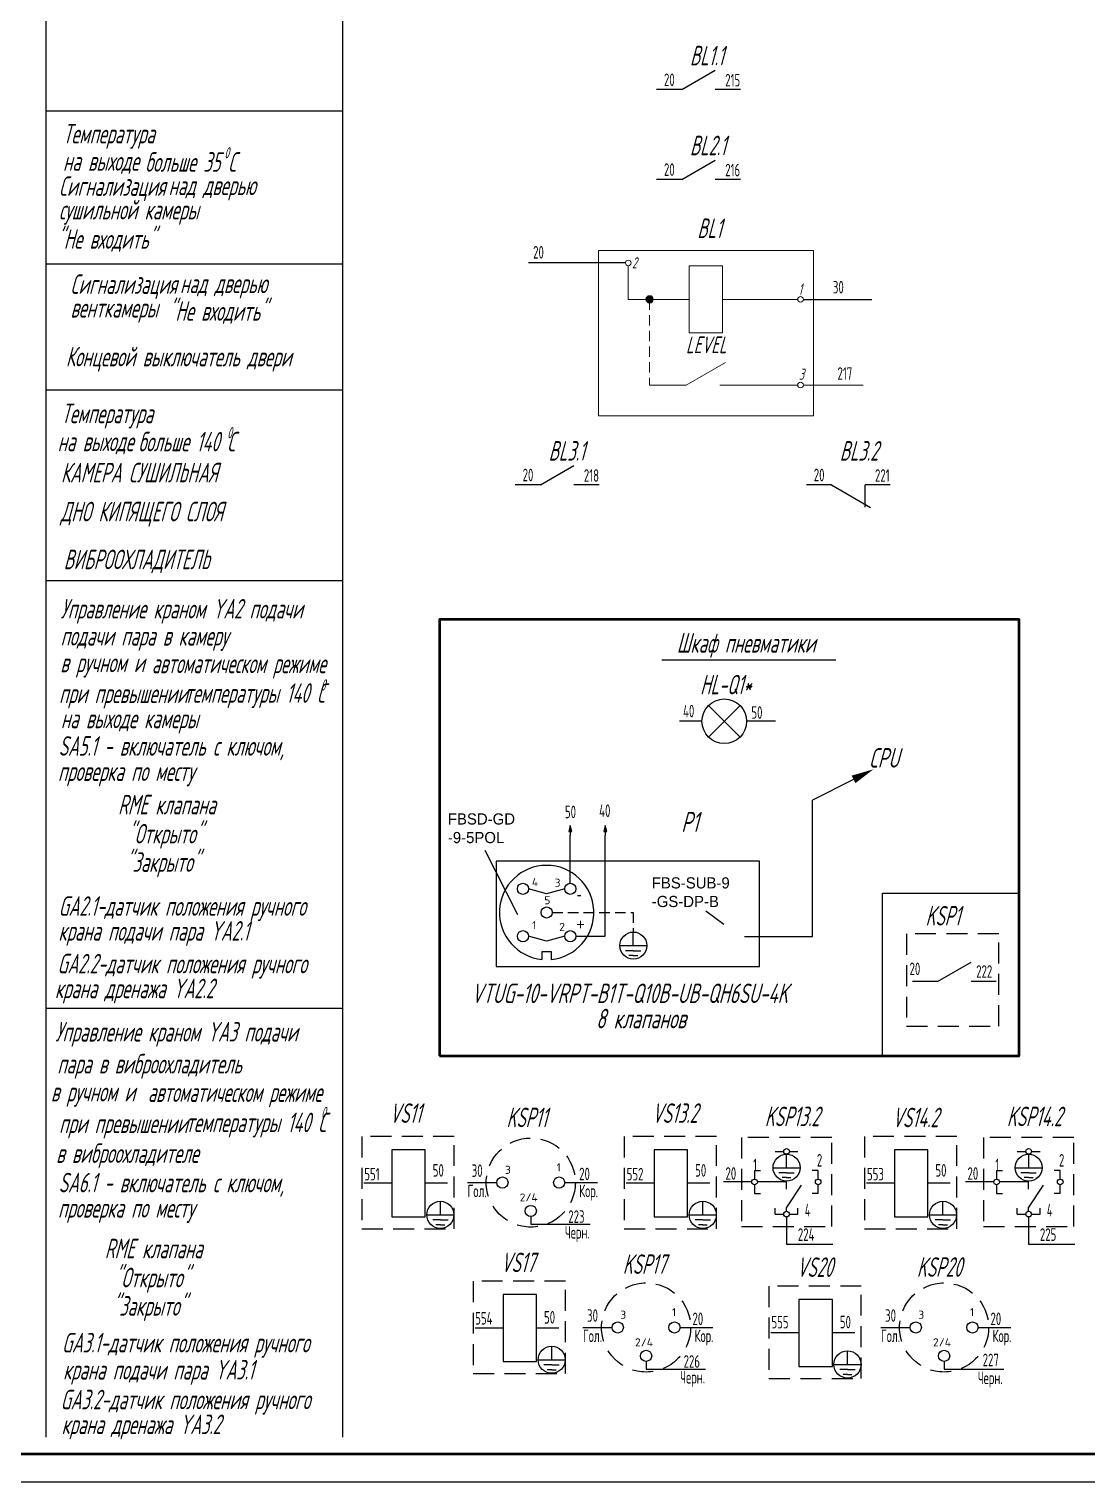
# Model space of a CAD drawing. Header units: millimetres. Extents: x 14016 to 19364, y 4274 to 5404.
# Drawn here: x 17127.9 to 17317.4, y 4273.6 to 4533.8 of the extents above; entities that cross this region are included whole.
import ezdxf

# ---------------------------------------------------------------- set-up
doc = ezdxf.new("R2010")
doc.units = ezdxf.units.MM
doc.header["$LTSCALE"] = 15
for name, pattern in [('DOT', [0.25, 0, -0.25]), ('HIDDEN', [0.375, 0.25, -0.125]), ('HIDDEN2', [0.1875, 0.125, -0.0625]), ('K5LT_BASIC', [0])]:
    doc.linetypes.add(name, pattern=pattern)
for name, color, linetype, lineweight in [('0.35 TEXT', 7, 'Continuous', 35), ('LWT 0.5', 7, 'Continuous', 50), ('LWT 0.6', 7, 'Continuous', 50)]:
    doc.layers.add(name, color=color, linetype=linetype, lineweight=lineweight)
doc.layers.add('ШТРИХОВАЯ', color=7, linetype='HIDDEN')
doc.layers.add('ШТРИХОВАЯ 2', color=7, linetype='HIDDEN2')
doc.styles.add('33', font='gost.shx', dxfattribs={"width": 0.7, "oblique": 15, "height": 3.5})
doc.styles.add('34', font='gost.shx', dxfattribs={"width": 0.8, "oblique": 15, "height": 3.5})
doc.styles.add('NEWSTYLE1', font='TXT.SHX')
doc.styles.add('OPSI', font='ISI-ROMANS_PL.SHX', dxfattribs={"height": 1.5})

# ---------------------------------------------------------------- blocks, each defined once
blk = doc.blocks.new('НР контакт')
at = {"linetype": 'K5LT_BASIC'}
for p, q in [((4.5, 0), (10.5, 3.46)), ((4.5, 0), (0, 0)), ((15, 0), (10.5, 0))]:
    blk.add_line(p, q, dxfattribs=at)
blk = doc.blocks.new('Реле')
at = {"linetype": 'K5LT_BASIC'}
for p, q in [((5, 6), (5, -6)), ((11, 6), (5, 6)), ((11, -6), (11, 6)), ((5, 0), (0, 0)), ((15, 0), (11, 0)), ((5, -6), (11, -6))]:
    blk.add_line(p, q, dxfattribs=at)
blk = doc.blocks.new('НЗ контакт')
at = {"linetype": 'K5LT_BASIC'}
for p, q in [((4.5, 0), (0, 0)), ((4.5, 0), (11.5, -4.04)), ((10.5, -4), (10.5, 0)), ((15, 0), (10.5, 0))]:
    blk.add_line(p, q, dxfattribs=at)
blk = doc.blocks.new('UZIEMIENIE')
for p, q in [((0, 0), (4.85, 0)), ((2.43, 0), (2.43, 2.43)), ((2.43, -0.92), (1.05, -0.92)), ((2.43, -1.78), (1.64, -1.78)), ((2.43, -0.92), (3.8, -0.92)), ((2.43, -1.78), (3.21, -1.78))]:
    blk.add_line(p, q)
blk.add_circle((2.43, 0), 2.43)
blk = doc.blocks.new('STRZALKA')
h = blk.add_hatch(color=256)
h.dxf.hatch_style = 2
h.paths.add_polyline_path([(0.73, 0), (0.73, -0.28), (1.8, 0), (0.73, 0.28)])
blk.add_line((0.73, 0), (0, 0))
blk.add_lwpolyline([(1.8, 0), (0.73, 0.28), (0.73, -0.28)], close=True)

msp = doc.modelspace()

# ---------------------------------------------------------------- hatches: boundary and pattern name
at = {"lineweight": 13}
msp.add_hatch(color=256, dxfattribs=at).paths.add_polyline_path([(17239.71, 4485.41, 1), (17238.4, 4485.41, 1)])

# ---------------------------------------------------------------- linework, layer by layer
for p, q in [((17130.87, 4854.37, -0.04), (17130.87, 4281.57, -0.04)), ((17184.03, 4854.37, -0.04), (17184.03, 4281.57, -0.04)), ((17130.87, 4519.21, -0.04), (17184.03, 4519.21, -0.04)), ((17130.87, 4491.76, -0.04), (17184.03, 4491.76, -0.04)), ((17234.73, 4491.93, -0.04), (17217.35, 4491.93, -0.04)), ((17266.59, 4485.41, -0.04), (17278.85, 4485.41, -0.04)), ((17130.87, 4469.23, -0.04), (17184.03, 4469.23, -0.04)), ((17130.87, 4435.02, -0.04), (17184.03, 4435.02, -0.04)), ((17241.24, 4420.84, -0.04), (17272.41, 4420.84, -0.04)), ((17275.59, 4399.42, -0.02), (17268.22, 4395.68, -0.02)), ((17268.22, 4371.26, -0.02), (17268.22, 4395.68, -0.02)), ((17224.84, 4380.81, -0.02), (17224.84, 4389.34, -0.02)), ((17231.11, 4384.75, -0.02), (17231.11, 4389.34, -0.02)), ((17215.42, 4375.15, -0.02), (17209.57, 4386.7, -0.02)), ((17231.11, 4371.32, -0.02), (17231.11, 4384.75, -0.02)), ((17220.6, 4378.94, -0.02), (17217.35, 4379.81, -0.02)), ((17223.84, 4379.81, -0.02), (17220.6, 4378.94, -0.02)), ((17280.77, 4349.9, -0.04), (17280.77, 4379.03, -0.04)), ((17280.77, 4379.03, -0.04), (17305.27, 4379.03, -0.04)), ((17252.34, 4373.4, -0.02), (17249.12, 4375.82, -0.02)), ((17220.6, 4370.45, -0.02), (17217.35, 4371.32, -0.02)), ((17223.84, 4371.32, -0.02), (17220.6, 4370.45, -0.02)), ((17225.84, 4371.32, -0.02), (17231.11, 4371.32, -0.02)), ((17256.07, 4371.26, -0.02), (17268.22, 4371.26, -0.02)), ((17219.8, 4367.16, -0.02), (17219.79, 4368.57, -0.02)), ((17219.79, 4368.57, -0.02), (17221.4, 4368.57, -0.02)), ((17221.4, 4368.57, -0.02), (17221.4, 4367.16, -0.02)), ((17130.87, 4358.44, -0.04), (17184.03, 4358.44, -0.04)), ((17261.54, 4332.78, -0.02), (17263.08, 4332.78, -0.02)), ((17264.08, 4332.78, -0.02), (17265.63, 4332.78, -0.02)), ((17304.9, 4332.78, -0.02), (17306.45, 4332.78, -0.02)), ((17307.45, 4332.78, -0.02), (17308.99, 4332.78, -0.02)), ((17206.43, 4327.19, -0.04), (17211.68, 4327.19, -0.04)), ((17223.84, 4327.19, -0.04), (17229.71, 4327.19, -0.04)), ((17257.35, 4327.3, -0.02), (17252.31, 4327.3, -0.02)), ((17263.58, 4327.3, -0.02), (17258.35, 4327.3, -0.02)), ((17263.58, 4325.98, -0.02), (17263.58, 4327.3, -0.02)), ((17263.58, 4322.69, -0.02), (17266.26, 4326.7, -0.02)), ((17300.71, 4327.3, -0.02), (17295.67, 4327.3, -0.02)), ((17306.95, 4327.3, -0.02), (17301.71, 4327.3, -0.02)), ((17306.95, 4325.98, -0.02), (17306.95, 4327.3, -0.02)), ((17306.95, 4322.69, -0.02), (17309.62, 4326.7, -0.02)), ((17217.76, 4321.11, -0.04), (17217.76, 4319.75, -0.04)), ((17263.58, 4322.04, -0.02), (17263.58, 4322.69, -0.02)), ((17263.58, 4321.04, -0.02), (17263.58, 4316.13, -0.02)), ((17306.95, 4322.04, -0.02), (17306.95, 4322.69, -0.02)), ((17306.95, 4321.04, -0.02), (17306.95, 4316.13, -0.02)), ((17217.76, 4319.75, -0.04), (17228.42, 4319.75, -0.04)), ((17263.58, 4316.13, -0.02), (17271.89, 4316.13, -0.02)), ((17306.95, 4316.13, -0.02), (17315.25, 4316.13, -0.02)), ((17227.09, 4301.23, -0.04), (17232.34, 4301.23, -0.04)), ((17244.5, 4301.23, -0.04), (17250.37, 4301.23, -0.04)), ((17280.48, 4301.23, -0.04), (17285.73, 4301.23, -0.04)), ((17297.89, 4301.23, -0.04), (17303.76, 4301.23, -0.04)), ((17238.42, 4295.15, -0.04), (17238.42, 4293.79, -0.04)), ((17291.81, 4295.15, -0.04), (17291.81, 4293.79, -0.04)), ((17238.42, 4293.79, -0.04), (17249.09, 4293.79, -0.04)), ((17291.81, 4293.79, -0.04), (17302.48, 4293.79, -0.04)), ((16533.63, 4273.56, -0.04), (17583.63, 4273.56, -0.04))]:
    msp.add_line(p, q)
for p, q in [((17268.38, 4494.15, -0.04), (17229.87, 4494.15, -0.04)), ((17229.87, 4494.15, -0.04), (17229.87, 4464.55, -0.04)), ((17268.38, 4464.55, -0.04), (17268.38, 4494.15, -0.04)), ((17235.23, 4485.41, -0.04), (17235.23, 4491.43, -0.04)), ((17246.12, 4491.41, -0.04), (17252.12, 4491.41, -0.04)), ((17246.12, 4479.41, -0.04), (17246.12, 4491.41, -0.04)), ((17252.12, 4491.41, -0.04), (17252.12, 4479.41, -0.04)), ((17246.12, 4485.41, -0.04), (17235.23, 4485.41, -0.04)), ((17252.12, 4485.41, -0.04), (17265.59, 4485.41, -0.04)), ((17252.12, 4479.41, -0.04), (17246.12, 4479.41, -0.04)), ((17239.05, 4470.06, -0.04), (17241.12, 4470.06, -0.04)), ((17261.75, 4470.06, -0.04), (17265.59, 4470.06, -0.04)), ((17266.59, 4470.06, -0.04), (17277.3, 4470.06, -0.04)), ((17229.87, 4464.55, -0.04), (17268.38, 4464.55, -0.04))]:
    msp.add_line(p, q, dxfattribs=at)
at = {"linetype": 'K5LT_BASIC', "lineweight": 13}
for p, q in [((17245.62, 4470.06, -0.04), (17252.62, 4474.1, -0.04)), ((17245.62, 4470.06, -0.04), (17241.12, 4470.06, -0.04)), ((17261.75, 4470.06, -0.04), (17251.62, 4470.06, -0.04))]:
    msp.add_line(p, q, dxfattribs=at)
at = {"linetype": 'K5LT_BASIC'}
for p, q in [((17255.25, 4407, -0.04), (17249.59, 4412.66, -0.04)), ((17249.59, 4407, -0.04), (17255.25, 4412.66, -0.04)), ((17248.42, 4409.83, -0.04), (17244.4, 4409.83, -0.04)), ((17261.58, 4409.83, -0.04), (17256.42, 4409.83, -0.04))]:
    msp.add_line(p, q, dxfattribs=at)
at = {"color": 1}
for p, q in [((17257.85, 4329.35, -0.02), (17257.85, 4327.8, -0.02)), ((17257.85, 4329.35, -0.02), (17258.92, 4329.35, -0.02)), ((17269.25, 4329.35, -0.02), (17268.17, 4329.35, -0.02)), ((17269.25, 4327.8, -0.02), (17269.25, 4329.35, -0.02)), ((17301.21, 4329.35, -0.02), (17301.21, 4327.8, -0.02)), ((17301.21, 4329.35, -0.02), (17302.28, 4329.35, -0.02)), ((17312.61, 4329.35, -0.02), (17311.53, 4329.35, -0.02)), ((17312.61, 4327.8, -0.02), (17312.61, 4329.35, -0.02)), ((17257.85, 4326.8, -0.02), (17257.85, 4325.26, -0.02)), ((17269.25, 4325.26, -0.02), (17269.25, 4326.8, -0.02)), ((17301.21, 4326.8, -0.02), (17301.21, 4325.26, -0.02)), ((17312.61, 4325.26, -0.02), (17312.61, 4326.8, -0.02)), ((17257.85, 4325.26, -0.02), (17258.93, 4325.26, -0.02)), ((17269.25, 4325.26, -0.02), (17268.17, 4325.26, -0.02)), ((17301.21, 4325.26, -0.02), (17302.29, 4325.26, -0.02)), ((17312.61, 4325.26, -0.02), (17311.54, 4325.26, -0.02)), ((17261.54, 4321.54, -0.02), (17261.54, 4322.62, -0.02)), ((17261.54, 4321.54, -0.02), (17263.08, 4321.54, -0.02)), ((17264.08, 4321.54, -0.02), (17265.63, 4321.54, -0.02)), ((17265.63, 4321.54, -0.02), (17265.63, 4322.62, -0.02)), ((17304.9, 4321.54, -0.02), (17304.9, 4322.62, -0.02)), ((17304.9, 4321.54, -0.02), (17306.45, 4321.54, -0.02)), ((17307.45, 4321.54, -0.02), (17308.99, 4321.54, -0.02)), ((17308.99, 4321.54, -0.02), (17308.99, 4322.62, -0.02))]:
    msp.add_line(p, q, dxfattribs=at)
at = {"elevation": -0.02}
msp.add_lwpolyline([(17275.59, 4399.42, 1.5, 0, 0), (17279.16, 4401.23, 0, 0, 0)], format="xyseb", dxfattribs=at)
msp.add_lwpolyline([(17211.58, 4365.89), (17258.76, 4365.89), (17258.76, 4384.75), (17211.58, 4384.75)], close=True, dxfattribs=at)
at = {"lineweight": 13, "ltscale": 0.2}
for centre in [(17235.23, 4491.93, -0.04), (17266.09, 4485.41, -0.04), (17266.09, 4470.06, -0.04)]:
    msp.add_circle(centre, 0.5, dxfattribs=at)
at = {"lineweight": 13}
msp.add_circle((17239.05, 4485.41, -0.04), 0.654, dxfattribs=at)
at = {"linetype": 'K5LT_BASIC'}
msp.add_circle((17252.42, 4409.83, -0.04), 4, dxfattribs=at)
for centre, radius in [((17216.35, 4379.81, -0.02), 1), ((17224.84, 4379.81, -0.02), 1), ((17220.6, 4375.57, -0.02), 1), ((17216.35, 4371.32, -0.02), 1), ((17224.84, 4371.32, -0.02), 1), ((17263.58, 4332.78, -0.02), 0.5), ((17306.95, 4332.78, -0.02), 0.5), ((17212.68, 4327.19, -0.04), 1), ((17222.84, 4327.19, -0.04), 1), ((17257.85, 4327.3, -0.02), 0.5), ((17269.25, 4327.3, -0.02), 0.5), ((17301.21, 4327.3, -0.02), 0.5), ((17312.61, 4327.3, -0.02), 0.5), ((17217.76, 4322.11, -0.04), 1), ((17263.58, 4321.54, -0.02), 0.5), ((17306.95, 4321.54, -0.02), 0.5), ((17233.34, 4301.23, -0.04), 1), ((17243.5, 4301.23, -0.04), 1), ((17286.73, 4301.23, -0.04), 1), ((17296.89, 4301.23, -0.04), 1), ((17238.42, 4296.15, -0.04), 1), ((17291.81, 4296.15, -0.04), 1)]:
    msp.add_circle(centre, radius)
msp.add_arc((17220.6, 4375.57, -0.02), 8.45, 275.4478, 264.5522)
at = {"layer": 'LWT 0.5', "elevation": -0.04}
msp.add_lwpolyline([(17201.42, 4349.9), (17305.27, 4349.9), (17305.27, 4428.06), (17201.42, 4428.06)], close=True, dxfattribs=at)
at = {"layer": 'LWT 0.6'}
msp.add_line((17578.63, 4278.56, -0.04), (16553.63, 4278.56, -0.04), dxfattribs=at)
at = {"layer": 'ШТРИХОВАЯ'}
for points, elevation in [([(17285.06, 4355.2), (17301.6, 4355.2), (17301.6, 4371.74), (17285.06, 4371.74)], -0.04), ([(17187.49, 4318.92), (17204.03, 4318.92), (17204.03, 4335.46), (17187.49, 4335.46)], -0.04), ([(17234.5, 4318.92), (17251.04, 4318.92), (17251.04, 4335.46), (17234.5, 4335.46)], -0.04), ([(17255.5, 4319.32), (17271.67, 4319.32), (17271.67, 4335.28), (17255.5, 4335.28)], -0.02), ([(17277.55, 4318.92), (17294.08, 4318.92), (17294.08, 4335.46), (17277.55, 4335.46)], -0.04), ([(17298.86, 4319.32), (17315.03, 4319.32), (17315.03, 4335.28), (17298.86, 4335.28)], -0.02), ([(17207.43, 4292.96), (17223.97, 4292.96), (17223.97, 4309.5), (17207.43, 4309.5)], -0.04), ([(17260.43, 4292.1), (17276.97, 4292.1), (17276.97, 4308.64), (17260.43, 4308.64)], -0.04)]:
    msp.add_lwpolyline(points, close=True, dxfattribs=dict(at, elevation=elevation))
for centre in [(17217.76, 4327.19, -0.04), (17238.42, 4301.23, -0.04), (17291.81, 4301.23, -0.04)]:
    msp.add_circle(centre, 7.98, dxfattribs=at)
at = {"layer": 'ШТРИХОВАЯ 2', "lineweight": 13}
msp.add_line((17239.05, 4485.41, -0.04), (17239.05, 4470.06, -0.04), dxfattribs=at)
at = {"layer": 'ШТРИХОВАЯ 2'}
for p, q in [((17221.6, 4375.57, -0.02), (17236.12, 4375.57, -0.02)), ((17236.12, 4375.57, -0.02), (17236.12, 4372.06, -0.02))]:
    msp.add_line(p, q, dxfattribs=at)

# ---------------------------------------------------------------- block references
for name, p in [('НР контакт', (17240.31, 4523, -0.04)), ('НР контакт', (17240.31, 4506.9, -0.04)), ('НР контакт', (17214.99, 4452.19, -0.04)), ('НЗ контакт', (17267.15, 4452.19, -0.04)), ('UZIEMIENIE', (17233.7, 4369.64, -0.02)), ('НР контакт', (17286.14, 4363.2, -0.04)), ('Реле', (17187.85, 4327.08, -0.04)), ('Реле', (17234.86, 4327.08, -0.04)), ('UZIEMIENIE', (17261.16, 4329.86, -0.02)), ('Реле', (17277.9, 4327.08, -0.04)), ('UZIEMIENIE', (17304.53, 4329.86, -0.02)), ('UZIEMIENIE', (17199.13, 4321.41, -0.02)), ('UZIEMIENIE', (17246.14, 4321.41, -0.02)), ('UZIEMIENIE', (17289.18, 4321.41, -0.02)), ('Реле', (17207.79, 4301.13, -0.04)), ('Реле', (17260.79, 4300.27, -0.04)), ('UZIEMIENIE', (17219.07, 4295.45, -0.02)), ('UZIEMIENIE', (17272.07, 4294.6, -0.02))]:
    msp.add_blockref(name, p)
at = {"rotation": 90}
for p in [(17224.84, 4389.34, -0.02), (17231.11, 4389.34, -0.02)]:
    msp.add_blockref('STRZALKA', p, dxfattribs=at)

# ---------------------------------------------------------------- texts
at = {"char_height": 2, "width": 27.7499, "attachment_point": 1, "style": 'OPSI'}
for s, insert in [('FBSD-GD\\P-9-5POL', (17202.9, 4393.33, -0.02)), ('FBS-SUB-9\\P-GS-DP-B', (17239.43, 4381.88, -0.02))]:
    msp.add_mtext(s, dxfattribs=dict(at, insert=insert))
at = {"linetype": 'DOT', "char_height": 1.44, "width": 1.56, "attachment_point": 1, "style": 'NEWSTYLE1'}
for s, insert in [('4', (17217.95, 4381.74, -0.08)), ('3', (17222.03, 4381.62, -0.08)), ('5', (17220.18, 4378.49, -0.08)), ('1', (17217.99, 4374.01, -0.08)), ('2', (17222.85, 4373.71, -0.08)), ('3', (17213.13, 4330.19, -0.12)), ('1', (17222.38, 4330.65, -0.12)), ('2/4', (17215.77, 4325.24, -0.12)), ('3', (17233.79, 4304.23, -0.12)), ('1', (17243.05, 4304.7, -0.12)), ('3', (17287.18, 4304.23, -0.12)), ('1', (17296.44, 4304.7, -0.12)), ('2/4', (17236.43, 4299.28, -0.12)), ('2/4', (17289.82, 4299.28, -0.12))]:
    msp.add_mtext(s, dxfattribs=dict(at, insert=insert))
at = {"ltscale": 0.2, "char_height": 2, "width": 1.8012, "attachment_point": 1, "style": 'OPSI'}
for s, insert in [('-', (17225.97, 4379.8, -0.02)), ('+', (17225.88, 4374.45, -0.02))]:
    msp.add_mtext(s, dxfattribs=dict(at, insert=insert))
at = {"layer": '0.35 TEXT', "oblique": 15}
for s, height, style, width, p in [('BL1.1', 3.5, '34', 0.75, (17246.27, 4527.33, -0.04)), ('Температура', 3.5, '34', 0.75, (17133.96, 4513.34, -0.04)), ('BL2.1', 3.5, '34', 0.75, (17246.27, 4511.23, -0.04)), ('на выходе', 3.5, '34', 0.75, (17133.96, 4508.44, -0.04)), ('больше 35 C', 3.5, '34', 0.75, (17148.69, 4508.27, -0.04)), ('0', 2, '34', 0.75, (17162.86, 4510.68, -0.04)), ('Сигнализация', 3.5, '34', 0.75, (17133.23, 4503.95, -0.04)), ('над дверью', 3.5, '34', 0.75, (17152.87, 4504.08, -0.04)), ('сушильной камеры', 3.5, '34', 0.75, (17133.23, 4499.72, -0.04)), ('"Не входить"', 3.5, '34', 0.75, (17132.88, 4494.47, -0.04)), ('BL1', 3.5, '34', 0.75, (17247.59, 4496.4, -0.04)), ('2', 2, '33', 0.8, (17235.88, 4490.94, -0.04)), ('Сигнализация', 3.5, '34', 0.75, (17135.29, 4486.39, -0.04)), ('над дверью', 3.5, '34', 0.75, (17154.93, 4486.52, -0.04)), ('1', 2, '33', 0.8, (17265.71, 4486.24, -0.04)), ('венткамеры ', 3.5, '34', 0.75, (17135.29, 4482.16, -0.04)), ('"Не входить"', 3.5, '34', 0.75, (17152.87, 4481.58, -0.04)), ('Концевой выключатель двери', 3.5, '34', 0.75, (17134.47, 4473.4, -0.04)), ('LEVEL', 3, '33', 0.8, (17245.55, 4475.77, -0.04)), ('3', 2, '33', 0.8, (17265.8, 4471.01, -0.04)), ('Температура', 3.5, '34', 0.75, (17133.67, 4463.23, -0.04)), ('больше 140 C', 3.5, '34', 0.75, (17147.45, 4458.17, -0.04)), ('0', 2, '34', 0.75, (17163.38, 4460.53, -0.04)), ('на выходе', 3.5, '34', 0.75, (17133, 4458.21, -0.04)), ('BL3.1', 3.5, '34', 0.75, (17220.95, 4456.52, -0.04)), ('BL3.2', 3.5, '34', 0.75, (17273.11, 4456.52, -0.04)), ('КАМЕРА СУШИЛЬНАЯ', 3.5, '34', 0.75, (17133.59, 4452.62, -0.04)), ('ДНО КИПЯЩЕГО СЛОЯ', 3.5, '34', 0.75, (17133.51, 4445.64, -0.04)), ('ВИБРООХЛАДИТЕЛЬ', 3.5, '34', 0.75, (17134.08, 4437.07, -0.04)), ('Управление краном YA2 подачи', 3.5, '34', 0.75, (17133.52, 4428.24, -0.02)), ('подачи пара в камеру', 3.5, '34', 0.75, (17133.52, 4423.39, -0.02)), ('Шкаф пневматики', 3.5, '34', 0.75, (17243.92, 4422.12, -0.04)), ('в ручном и', 3.5, '34', 0.75, (17133.47, 4418.61, -0.02)), ('автоматическом режиме', 3.5, '34', 0.725749, (17149.86, 4418.44, -0.02)), ('0', 2, '34', 0.75, (17180.13, 4415.34, -0.02)), ('HL-Q1*', 3.5, '34', 0.75, (17248.11, 4414.65, -0.04)), ('при превышении', 3.5, '34', 0.75, (17133.25, 4413.08, -0.02)), ('температуры 140 C', 3.5, '34', 0.75, (17155.7, 4413.14, -0.02)), ('на выходе камеры ', 3.5, '34', 0.75, (17133.58, 4408.58, -0.02)), ('SА5.1 - включатель с ключом, ', 3.5, '34', 0.75, (17133.17, 4403.66, -0.04)), ('проверка по месту', 3.5, '34', 0.75, (17133.06, 4399.13, -0.04)), ('RME клапана', 3.5, '34', 0.75, (17143.82, 4393.14, -0.02)), ('P1', 3.6, '34', 0.8, (17244.72, 4389.99, -0.02)), ('"Открыто"', 3.5, '34', 0.75, (17145.57, 4387.93, -0.02)), ('"Закрыто"', 3.5, '34', 0.75, (17145.18, 4382.85, -0.02)), ('GA2.1-датчик положения ручного ', 3.5, '34', 0.75, (17133.15, 4374.98, -0.04)), ('KSP1', 3.5, '34', 0.75, (17288.48, 4373.24, -0.04)), ('крана подачи пара YA2.1', 3.5, '34', 0.75, (17133.13, 4370.53, -0.04)), ('GA2.2-датчик положения ручного ', 3.5, '34', 0.75, (17132.95, 4364.67, -0.04)), ('крана дренажа YA2.2', 3.5, '34', 0.75, (17132.5, 4360.22, -0.04)), ('VTUG-10-VRPT-B1T-Q10B-UB-QH6SU-4K', 3.5, '34', 0.8, (17207.1, 4359.34, -0.02)), ('8 клапанов', 3.5, '34', 0.8, (17229.45, 4354.82, -0.02)), ('Управление краном YA3 подачи', 3.5, '34', 0.75, (17132.57, 4352.46, -0.02)), ('пара в виброохладитель', 3.5, '34', 0.75, (17132.93, 4346.73, -0.02)), ('в ручном и', 3.5, '34', 0.75, (17131.78, 4341.72, -0.02)), ('автоматическом режиме', 3.5, '34', 0.725749, (17149.16, 4341.63, -0.02)), ('VS11', 3.5, '34', 0.75, (17192.44, 4337.88, -0.04)), ('VS13.2', 3.5, '34', 0.75, (17239.45, 4337.88, -0.04)), ('температуры 140 C', 3.5, '34', 0.75, (17155.91, 4336.22, -0.02)), ('0', 2, '34', 0.75, (17180.2, 4338.76, -0.02)), ('KSP11', 3.5, '34', 0.75, (17213.41, 4337.11, -0.06)), ('KSP13.2', 3.5, '34', 0.75, (17259.69, 4337.29, -0.04)), ('VS14.2', 3.5, '34', 0.75, (17282.5, 4337.1, -0.04)), ('KSP14.2', 3.5, '34', 0.75, (17303.05, 4337.29, -0.04)), ('при превышении', 3.5, '34', 0.75, (17133.25, 4336.05, -0.02)), ('в виброохладителе', 3.5, '34', 0.75, (17132.72, 4330.71, -0.02)), ('SА6.1 - включатель с ключом, ', 3.5, '34', 0.75, (17133.17, 4325.44, -0.04)), ('проверка по месту', 3.5, '34', 0.75, (17133.06, 4320.91, -0.04)), ('RME клапана', 3.5, '34', 0.75, (17141.44, 4313.63, -0.02)), ('VS17', 3.5, '34', 0.75, (17212.38, 4311.14, -0.04)), ('KSP17', 3.5, '34', 0.75, (17234.25, 4310.83, -0.04)), ('VS20', 3.5, '34', 0.75, (17265.38, 4310.29, -0.04)), ('KSP20', 3.5, '34', 0.75, (17286.93, 4310.31, -0.04)), ('"Открыто"', 3.5, '34', 0.75, (17143.19, 4308.42, -0.02)), ('"Закрыто"', 3.5, '34', 0.75, (17142.8, 4303.34, -0.02)), ('GA3.1-датчик положения ручного ', 3.5, '34', 0.75, (17133.75, 4296.76, -0.04)), ('крана подачи пара YA3.1', 3.5, '34', 0.75, (17133.97, 4291.91, -0.04)), ('GA3.2-датчик положения ручного ', 3.5, '34', 0.75, (17133.51, 4286.58, -0.04)), ('крана дренажа YA3.2', 3.5, '34', 0.75, (17133.69, 4282.13, -0.04))]:
    msp.add_text(s, height=height, dxfattribs=dict(at, style=style, width=width)).set_placement(p)
at = {"layer": '0.35 TEXT', "style": '33', "width": 0.774574}
for s, p in [('20', (17241.62, 4523.63, -0.04)), ('215', (17252.59, 4523.55, -0.04)), ('20', (17241.62, 4507.53, -0.04)), ('216', (17252.59, 4507.45, -0.04)), ('20', (17218.18, 4492.71, -0.04)), ('30', (17271.88, 4486.46, -0.04)), ('217', (17272.71, 4471, -0.04)), ('20', (17216.3, 4452.82, -0.04)), ('218', (17227.27, 4452.73, -0.04)), ('20', (17268.46, 4452.82, -0.04)), ('221', (17279.43, 4452.73, -0.04)), ('40', (17245.04, 4410.53, -0.04)), ('50', (17257.28, 4410.27, -0.04)), ('50', (17223.88, 4392.47, -0.04)), ('40', (17230.01, 4392.68, -0.04)), ('20', (17285.62, 4364.35, -0.04)), ('222', (17297.56, 4363.88, -0.04)), ('1', (17257.6, 4329.21, -0.04)), ('2', (17269.02, 4330.06, -0.04)), ('1', (17300.97, 4329.21, -0.04)), ('2', (17312.39, 4330.06, -0.04)), ('551', (17187.93, 4327.57, -0.04)), ('50', (17200.19, 4328.25, -0.04)), ('30', (17207.18, 4328.2, -0.06)), ('20', (17226.43, 4327.61, -0.06)), ('552', (17234.94, 4327.57, -0.04)), ('50', (17247.21, 4328.25, -0.04)), ('20', (17252.64, 4327.69, -0.04)), ('553', (17277.99, 4327.57, -0.04)), ('50', (17290.25, 4328.25, -0.04)), ('20', (17296, 4327.69, -0.04)), ('Гол.', (17206.43, 4324.57, -0.06)), ('Кор.', (17226.43, 4324.57, -0.06)), ('4', (17266.85, 4321.13, -0.04)), ('4', (17310.21, 4321.13, -0.04)), ('223', (17224.48, 4319.97, -0.06)), ('Черн.', (17223.89, 4317.15, -0.06)), ('224', (17265.61, 4316.75, -0.04)), ('225', (17308.97, 4316.75, -0.04)), ('554', (17207.8, 4301.75, -0.04)), ('50', (17220.13, 4301.93, -0.04)), ('30', (17227.84, 4302.25, -0.06)), ('20', (17246.73, 4301.65, -0.06)), ('555', (17260.87, 4301.06, -0.04)), ('50', (17273.13, 4301.08, -0.04)), ('30', (17281.24, 4302.25, -0.06)), ('20', (17300.12, 4301.65, -0.06)), ('Гол.', (17227.1, 4298.61, -0.06)), ('Кор.', (17247.1, 4298.61, -0.06)), ('Гол.', (17280.49, 4298.61, -0.06)), ('Кор.', (17300.49, 4298.61, -0.06)), ('226', (17245.14, 4294.02, -0.06)), ('227', (17298.72, 4294.29, -0.04)), ('Черн.', (17244.55, 4291.19, -0.06)), ('Черн.', (17297.87, 4291.08, -0.06))]:
    msp.add_text(s, height=2.25, dxfattribs=at).set_placement(p)
at = {"layer": '0.35 TEXT', "insert": (17278.31, 4405.02, -0.02), "char_height": 3.5, "width": 23.7196, "attachment_point": 1, "style": '34'}
msp.add_mtext('CPU', dxfattribs=at)

doc.saveas('drawing.dxf')
